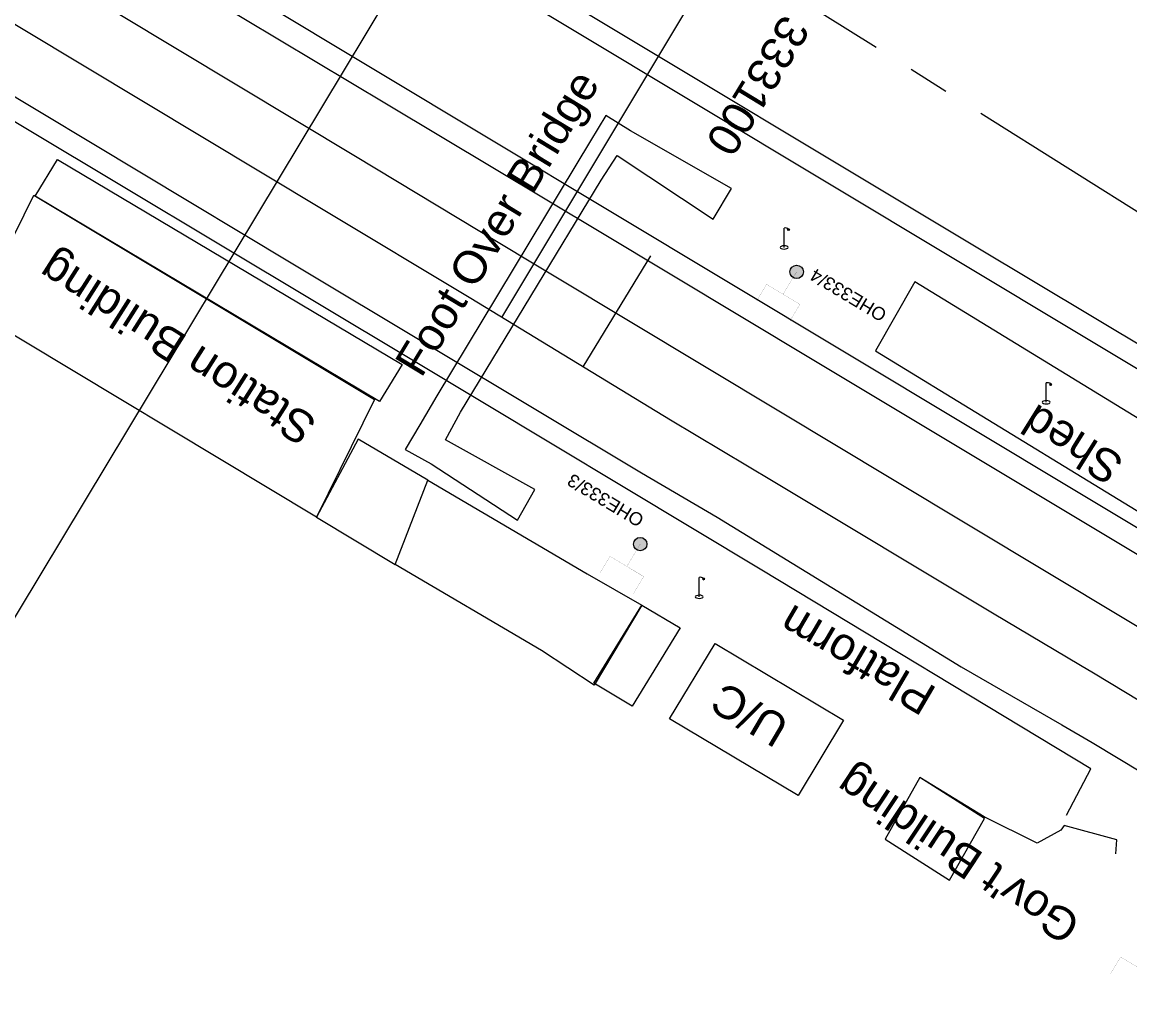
# Model space of a CAD drawing. Header units: metres. Extents: x -1651858 to 619161, y 795717 to 3398838.
# Drawn here: x 617140.7 to 617225.9, y 3397926.4 to 3398002.4 of the extents above; entities that cross this region are included whole.
import ezdxf
from ezdxf.enums import TextEntityAlignment as Align

# ---------------------------------------------------------------- set-up
doc = ezdxf.new("R2010")
doc.units = ezdxf.units.M
doc.header["$MEASUREMENT"] = 0
doc.linetypes.add('CENTER', pattern=[50.800000000000004, 31.75, -6.350000000000001, 6.350000000000001, -6.350000000000001])
for name, color, linetype, lineweight in [('Building Under Cons.', 251, 'Continuous', 0), ('Existing Chainage', 7, 'Continuous', 0), ('Existing IR Track', 143, 'Continuous', 0), ('Existing Railway Boundary', 7, 'CENTER', 0), ('Footpath Over Bridge', 7, 'Continuous', 0), ('Govt buliding', 251, 'Continuous', 0), ('Grill', 251, 'Continuous', 0), ('KHANNA STATION', 7, 'Continuous', 0), ('Lamp_Post', 7, 'Continuous', 0), ('LC DETAILS IN PLAN', 7, 'Continuous', 0), ('OHE MAST', 8, 'Continuous', 0), ('OHE MAST TEXT', 8, 'Continuous', 0), ('Platform', 7, 'Continuous', 0), ('Shed', 251, 'Continuous', 0), ('Text', 251, 'Continuous', 0)]:
    doc.layers.add(name, color=color, linetype=linetype, lineweight=lineweight)
doc.styles.get("Standard").update_dxf_attribs({"font": 'arial.ttf'})
doc.styles.add('Style-Arial', font='arial.ttf')
doc.styles.add('Text', font='arial.ttf', dxfattribs={"height": 2})

# ---------------------------------------------------------------- blocks, each defined once
blk = doc.blocks.new('LP')
at = {"flags": 128}
for points in [[(0, 0), (1.455191522836685e-11, 1.501124259113567)], [(0.2519161513773724, 1.350193068938097), (0.4359010657208273, 1.34978976417915)]]:
    blk.add_lwpolyline(points, dxfattribs=at)
for centre, radius, start, end in [((0.06613470305455849, 0.9860374755808152), 0.5193151196662238, 57.6424909295516, 97.31647703476513), ((0.3438663828128483, 1.330728320666822), 0.0939878794666767, 11.70118011145276, 168.0476294616489)]:
    blk.add_arc(centre, radius, start, end)
blk.add_ellipse((0.3454842579521937, 1.356661789875943), major_axis=(0.001657004864181768, 0.04378418379872288), ratio=0.461056283615357, start_param=1.740219812287553, end_param=4.575835678503748)
at = {"extrusion": (0, 0, -1)}
blk.add_ellipse((0.0002139964781235904, 0.005010010994737968), major_axis=(0.3078346772228203, 0.0003373946318270346), ratio=0.4004951161847081, dxfattribs=at)
blk = doc.blocks.new('OHE MAST')
h = blk.add_hatch(color=256)
edge = h.paths.add_edge_path()
edge.add_arc((0, 0), 0.5143920608792591, 0, 360)
at = {"const_width": 0.01, "flags": 128}
for points in [[(1.500000000116415, 3.5), (1.500000000116415, 2), (-1.499999999883585, 2), (-1.499999999883585, 3.5)], [(1.164153218269348e-10, 2), (0, 0)]]:
    blk.add_lwpolyline(points, dxfattribs=at)
blk.add_circle((0, 0), 0.5143920608792591)

msp = doc.modelspace()

# ---------------------------------------------------------------- linework, layer by layer
at = {"layer": 'Building Under Cons.'}
msp.add_3dface([(617193.9967757091, 3397954.603494359), (617203.8850436644, 3397948.708252843), (617200.3852461823, 3397942.907902454), (617190.4943823493, 3397948.804692317)], dxfattribs=at)
at = {"layer": 'Existing Chainage', "linetype": 'Continuous', "lineweight": 13, "flags": 128}
msp.add_lwpolyline([(617189.0365673477, 3397984.422637907), (617183.830951148, 3397975.884396872)], dxfattribs=at)
at = {"layer": 'Existing IR Track', "flags": 128}
for points in [[(616811.4559134399, 3398210.748991376), (616840.0792803353, 3398195.160542811), (616842.85549051, 3398193.787070589), (616846.3597990549, 3398192.089131033), (616857.5530775809, 3398186.664785233), (616889.0609839323, 3398172.231359294), (616913.4227580876, 3398160.83990679), (616955.9397781541, 3398139.605417984), (616983.3375548661, 3398123.6892442), (617007.148567524, 3398109.406371024), (617091.738877825, 3398058.524564958), (617119.7064408654, 3398041.710309967), (617149.7637745698, 3398023.722759576), (617180.7889648585, 3398005.127147079), (617213.9625885973, 3397985.201549404), (617264.1356213388, 3397955.150303978)], [(617228.0051181617, 3397960.519441438), (617217.6271376057, 3397966.753469155), (617201.4628607774, 3397976.45901561), (617185.2114691413, 3397986.216851904), (617168.7322534414, 3397996.098079283), (617152.2677983003, 3398005.970456053), (617135.7816964805, 3398015.907989962), (617119.4013871234, 3398025.781799463), (617101.890861284, 3398036.304776216), (617084.4675362417, 3398046.775244734), (617062.6634682353, 3398059.897585029), (617043.4050393843, 3398071.487882988), (617040.8761781215, 3398073.031997765), (617021.5973236687, 3398084.612423272)], [(617019.1583430298, 3398080.553056099), (617034.9303904973, 3398071.084655435), (617040.9780999527, 3398067.4623234), (617054.9530340261, 3398059.091906719), (617060.2618511226, 3398055.902589074), (617085.7262341052, 3398040.604301522), (617099.4916904343, 3398032.309494455), (617113.3018786423, 3398023.987729383), (617133.3849189766, 3398011.923791683), (617143.529592429, 3398005.829800783), (617166.3294412256, 3397992.097199483), (617175.767557171, 3397986.41251723), (617199.0389718802, 3397972.424263442), (617207.5082626996, 3397967.33344023), (617225.575271504, 3397956.478688122), (617236.1153614224, 3397950.14618903)], [(617233.9233489748, 3397945.793411816), (617223.0939131732, 3397952.319961955), (617222.1113917489, 3397952.903921069), (617215.3225197466, 3397956.945008533), (617198.4605138807, 3397967.06457847), (617190.5663801816, 3397971.777923613), (617175.2156971133, 3397981.13696655), (617163.8512475044, 3397987.973703516), (617140.787069733, 3398001.848911313), (617130.9055825279, 3398007.797266912), (617114.0416697224, 3398017.948829925), (617096.9930478178, 3398028.158378035), (617085.0897226545, 3398035.28671435), (617057.7664019526, 3398051.746920012), (617054.5850293618, 3398053.663397451), (617038.4958602372, 3398063.330485698), (617026.8882438497, 3398070.304884424)], [(617024.6118036055, 3398066.103079272), (617036.0419157232, 3398059.249695044), (617052.4397288722, 3398049.417615366), (617055.3214024346, 3398047.678074437), (617082.4401831615, 3398031.307650263), (617094.5333025827, 3398024.063080304), (617111.5236608074, 3398013.884665017), (617128.4430710287, 3398003.697784405), (617138.3409904958, 3397997.738420536), (617161.3958221981, 3397983.89095425), (617172.2054003857, 3397977.398380048), (617188.336062094, 3397967.737069417), (617194.164409973, 3397964.314288794), (617212.9282922733, 3397952.823721295), (617220.6657946557, 3397948.341136802), (617223.0067122586, 3397946.984937095), (617246.0968563893, 3397933.076528123)]]:
    msp.add_lwpolyline(points, dxfattribs=at)
at = {"layer": 'Existing Railway Boundary', "ltscale": 0.5, "flags": 128}
msp.add_lwpolyline([(615837.9763898292, 3398803.715094475), (615849.5142, 3398796.835), (615894.7969000001, 3398769.958), (615937.4983, 3398743.942), (615981.9902, 3398717.098000001), (616068.5113, 3398669.173), (616067.1408000002, 3398666.777), (616155.2607, 3398617.970000001), (616241.8019000001, 3398557.182), (616565.2008, 3398392.086), (616565.2008, 3398392.086), (616804.6072000001, 3398248.331000001), (616912.456, 3398182.568), (616957.6006, 3398155.162), (616991.8302000001, 3398135.404), (617436.1711, 3397855.952)], dxfattribs=at)
at = {"layer": 'Footpath Over Bridge', "flags": 128}
msp.add_lwpolyline([(617193.8605565699, 3397987.244728128), (617195.2547547282, 3397989.597315125), (617187.4986093426, 3397994.052230635), (617185.5858612978, 3397995.220872019), (617184.4230204495, 3397993.273792574), (617172.6012300585, 3397973.650679333), (617171.2823323123, 3397971.418583191), (617170.1678096843, 3397969.530291196), (617172.1628315193, 3397968.42760073), (617178.8104861602, 3397964.083521841), (617180.1429809151, 3397966.463091028), (617173.2719931185, 3397970.282149918), (617174.406302164, 3397972.409815618), (617185.2328102831, 3397990.249379463), (617186.4679501789, 3397992.149666687), (617193.8605565699, 3397987.244728128)], dxfattribs=at)
at = {"layer": 'Govt buliding', "flags": 128}
msp.add_lwpolyline([(617180.6479573124, 3397954.058785128), (617169.3786138399, 3397960.694383262), (617171.9017332508, 3397967.177948416), (617184.1512907105, 3397959.96863657), (617188.351082034, 3397957.563711344), (617184.7019763836, 3397951.407954245), (617180.6479573124, 3397954.058785128)], close=True, dxfattribs=at)
at = {"layer": 'Govt buliding'}
for points in [[(617141.5919859046, 3397989.103863881), (617167.8005279372, 3397973.371072), (617163.3484886554, 3397964.328073232), (617137.1382986568, 3397980.061852101)], [(617169.3786138399, 3397960.694383262), (617171.9017332508, 3397967.177948416), (617166.5509977979, 3397970.315654801), (617163.3484886554, 3397964.328073232)], [(617188.351082034, 3397957.563711344), (617191.305348963, 3397955.803796859), (617187.6181785273, 3397949.786789112), (617184.6638804344, 3397951.546722338)], [(617212.0340208751, 3397936.407577207), (617214.7092598667, 3397941.136698107), (617209.7564289644, 3397944.288706725), (617207.0731074284, 3397939.567623022)]]:
    msp.add_3dface(points, dxfattribs=at)
at = {"layer": 'Grill', "flags": 128}
msp.add_lwpolyline([(617224.828651486, 3397938.418712812), (617224.8867096087, 3397939.511183209), (617220.8482390349, 3397940.594485082), (617220.5936708879, 3397940.241239805), (617218.7575415182, 3397939.254622369), (617214.6896756428, 3397941.266221952), (617209.7564289644, 3397944.288706725)], dxfattribs=at)
at = {"layer": 'KHANNA STATION', "color": 7, "lineweight": 13, "ltscale": 5}
msp.add_line((617180.461951606, 3398023.704878577), (617100.2334320731, 3397890.344365071), dxfattribs=at)
at = {"layer": 'LC DETAILS IN PLAN', "lineweight": 13, "flags": 128}
msp.add_lwpolyline([(617217.4226150202, 3398046.126337315), (617177.5824269091, 3397979.694012795)], dxfattribs=at)
at = {"layer": 'Platform', "flags": 128}
msp.add_lwpolyline([(617221.0265081624, 3397941.402591989), (617222.8955633822, 3397944.966248975), (617197.5912320209, 3397960.254692269), (617170.8075170242, 3397976.363442962), (617096.1672311225, 3398021.088958624), (617066.4969658988, 3398038.908834707), (617027.7354696967, 3398062.193314097), (616942.0423833695, 3398113.628072484), (616910.0322457347, 3398132.862518328), (616862.460311349, 3398161.282057666), (616827.9480574685, 3398182.03812396), (616794.5402126987, 3398202.062603229), (616761.643115974, 3398221.779885876), (616720.775996414, 3398246.209152238), (616714.1611263752, 3398250.139166745)], dxfattribs=at)
msp.add_lwpolyline([(617481.293198667, 3397821.236034376), (617474.2863321765, 3397825.950192675), (617429.2108314149, 3397853.826411073), (617309.5388128385, 3397925.873339695), (617262.3557746881, 3397954.165602959), (617062.9924579854, 3398073.923233195), (616972.9479591666, 3398127.884629261), (616965.7113637269, 3398132.165299825), (616962.7102935747, 3398126.848584528), (616961.7327834568, 3398125.138864526), (616960.5429194155, 3398123.188733082), (616967.8657240039, 3398118.853373493), (617058.4814160168, 3398064.432060102), (617304.1321040364, 3397916.850128338), (617423.830297993, 3397844.907641431), (617469.203284157, 3397817.675928941), (617476.3655225262, 3397813.302074572), (617481.293198667, 3397821.236034376)], close=True, dxfattribs=at)
at = {"layer": 'Shed'}
for points in [[(617141.7078944143, 3397989.026566593), (617143.412925438, 3397991.831508343), (617169.9198910869, 3397976.069548244), (617168.1878281251, 3397973.220135803)], [(617235.262174427, 3397966.583806623), (617209.3496736726, 3397982.429030424), (617206.3368306868, 3397977.109802027), (617232.2493334296, 3397961.264574239)]]:
    msp.add_3dface(points, dxfattribs=at)

# ---------------------------------------------------------------- block references
at = {"layer": 'Lamp_Post'}
for p in [(617199.3008153164, 3397985.066738804), (617219.4687716286, 3397973.159805893), (617192.7780582518, 3397958.193432425)]:
    msp.add_blockref('LP', p, dxfattribs=at)
at = {"layer": 'OHE MAST', "color": 2, "rotation": 149.0208306544455}
for p in [(617200.2706194225, 3397983.191359783), (617188.2395125558, 3397962.250476841), (617227.5187662867, 3397931.439767787)]:
    msp.add_blockref('OHE MAST', p, dxfattribs=at)

# ---------------------------------------------------------------- texts
at = {"layer": 'Existing Chainage', "lineweight": 0, "insert": (617194.2421835476, 3397992.544212276), "char_height": 2.5, "attachment_point": 6, "rotation": 238.63006860234975, "line_spacing_factor": 0.6, "style": 'Style-Arial'}
msp.add_mtext('CH: 333100', dxfattribs=at)
at = {"layer": 'OHE MAST TEXT'}
for s, p in [('OHE333/4', (617207.295488167, 3397980.1532761)), ('OHE333/3', (617188.6259880856, 3397964.363477758))]:
    msp.add_text(s, height=1, rotation=149, dxfattribs=at).set_placement(p)
at = {"layer": 'Text', "style": 'Text'}
for s, height, rotation, p in [('Foot Over Bridge', 2.500000000000004, 58.74719489497345, (617177.2266356813, 3397986.978435911)), ('Station Building', 2.5, 147.5689619773068, (617152.6141702823, 3397977.258917353)), ('Shed', 2.5, 147.9413864569041, (617221.4821433803, 3397969.898867581)), ('Platform', 2.5, 149.6628321931366, (617204.9221397286, 3397953.331844178)), ('U/C', 2.5, 149.4228458403146, (617196.6566259209, 3397949.121511168)), ("Gov't Building", 2.5, 146.4356903215599, (617212.6636278336, 3397938.286896728))]:
    msp.add_text(s, height=height, rotation=rotation, dxfattribs=at).set_placement(p, align=Align.MIDDLE_CENTER)

doc.saveas('drawing.dxf')
